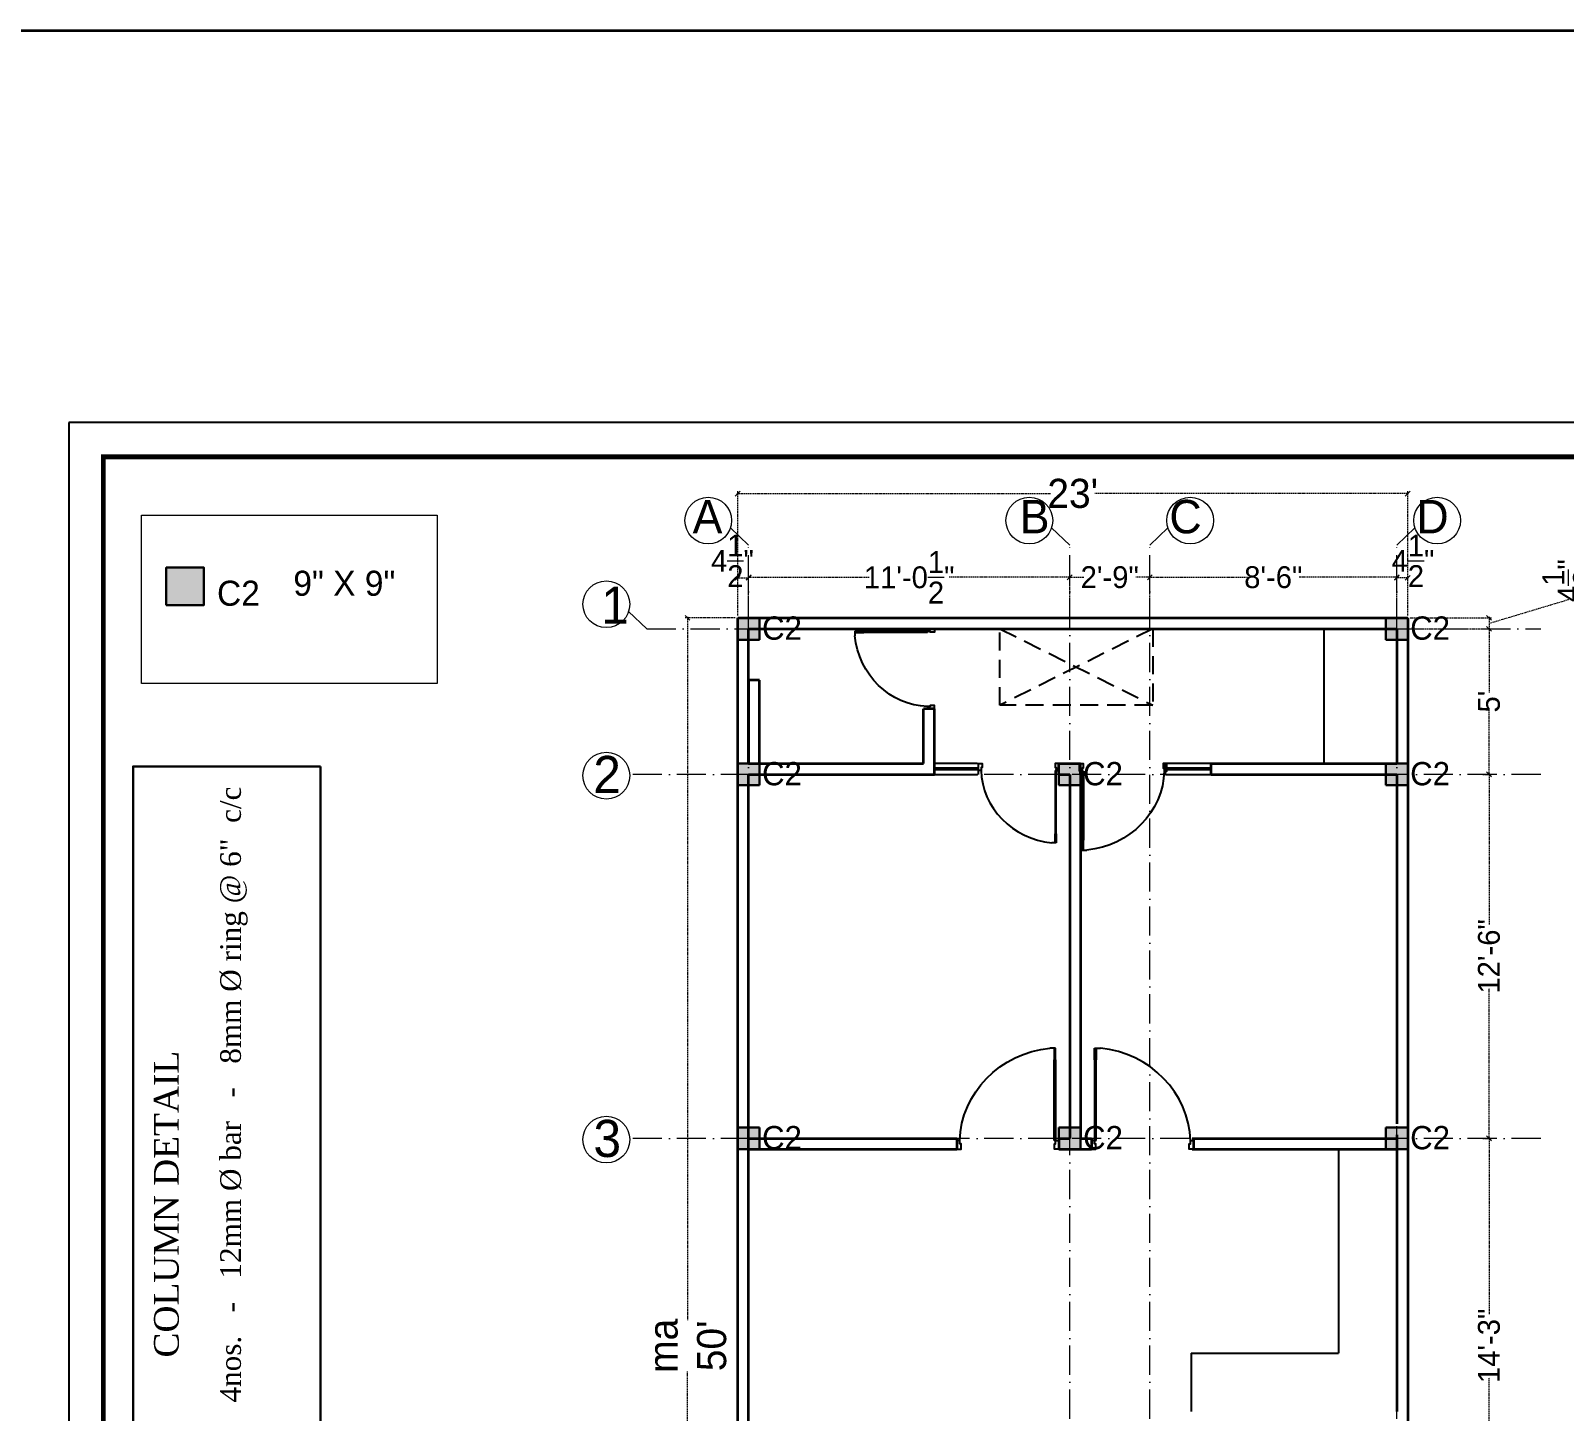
# Model space of a CAD drawing. Header units: millimetres. Extents: x -6808 to 215771, y -89660 to -16303.
# Drawn here: x 109729 to 110360, y -49755 to -49186 of the extents above; entities that cross this region are included whole.
import ezdxf

# ---------------------------------------------------------------- set-up
doc = ezdxf.new("R2010")
doc.units = ezdxf.units.MM
doc.header["$PDMODE"] = 35
doc.linetypes.add('ACAD_ISO10W100', pattern=[18, 12, -3, 0, -3])
doc.linetypes.add('DASHED', pattern=[0.75, 0.5, -0.25])
doc.layers.get('0').update_dxf_attribs({"color": 8})
for name, color, linetype, lineweight in [('Beams', 6, 'Continuous', 30), ('COL. FOUN', 6, 'Continuous', 30), ('col.center', 5, 'ACAD_ISO10W100', 15), ('column', 5, 'Continuous', 30), ('dim2', 6, 'Continuous', 20), ('Projection', 190, 'DASHED', 25), ('wall', 7, 'Continuous', 35)]:
    doc.layers.add(name, color=color, linetype=linetype, lineweight=lineweight)
for name, color, linetype in [('FORMAT', 7, 'Continuous'), ('NET 01', 8, 'Continuous'), ('WIN', 5, 'Continuous')]:
    doc.layers.add(name, color=color, linetype=linetype)
doc.styles.add('cdim', font='arial.ttf')
doc.styles.add('SAJ', font='eurr____.ttf')
doc.styles.get("Standard").update_dxf_attribs({"font": 'times.ttf'})
doc.dimstyles.new('SAJ', dxfattribs={"dimtxt": 5, "dimasz": 2, "dimexe": 1, "dimexo": 1, "dimgap": 0.09375, "dimtad": 0, "dimdec": 1, "dimzin": 0, "dimdsep": 46, "dimlunit": 4, "dimtxsty": 'SAJ', "dimblk": 'OBLIQUE', "dimcen": 0.125, "dimdle": 0.375, "dimadec": 0, "dimazin": 0, "dimtfac": 1, "dimtdec": 1, "dimtofl": 0, "dimtmove": 0, "dimatfit": 3, "dimldrblk": 'OBLIQUE', "dimfxl": 1, "dimtolj": 1, "dimtzin": 0, "dimlwd": 5, "dimlwe": 5, "dimarcsym": 1})

# ---------------------------------------------------------------- blocks, each defined once
blk = doc.blocks.new('QEWFWE')
at = {"layer": 'NET 01'}
for p, q in [((238503.45, 15011.85), (238503.45, 15015.77)), ((238503.45, 15015.77), (238505.41, 15015.77)), ((238503.98, 15015.77), (238503.98, 15011.85)), ((238503.98, 15011.85), (238503.45, 15011.85)), ((238503.45, 15011.85), (238503.45, 14988.32)), ((238503.98, 14988.32), (238503.98, 15011.85)), ((238503.45, 14988.32), (238503.45, 14984.4)), ((238503.98, 14988.32), (238503.45, 14988.32)), ((238503.45, 14984.4), (238503.98, 14984.4)), ((238503.98, 14984.4), (238503.98, 14988.32))]:
    blk.add_line(p, q, dxfattribs=at)
for points in [[(238503.45, 14984.4), (238502.4, 14984.4), (238502.4, 14981.4), (238503.9, 14981.4), (238503.9, 14982.9), (238503.9, 14983.2), (238503.45, 14983.2)], [(238536.02, 14984.4), (238537.07, 14984.4), (238537.07, 14981.4), (238535.57, 14981.4), (238535.57, 14982.9), (238535.57, 14983.2), (238536.02, 14983.2)]]:
    blk.add_lwpolyline(points, close=True, dxfattribs=at)
blk.add_ellipse((238504.18, 14985.62), major_axis=(-29.27, 13.54), ratio=0.925766, start_param=-2.718612, end_param=-1.204625, dxfattribs=at)
blk = doc.blocks.new('_Oblique')
at = {"color": 0, "linetype": 'ByBlock', "lineweight": -2}
blk.add_line((-0.5, -0.5), (0.5, 0.5), dxfattribs=at)
blk = doc.blocks.new('*D620')
at = {"layer": 'Defpoints', "color": 0, "transparency": 16777216}
for p in [(109999.13, -49428.08), (110019.81, -49428.08), (110019.81, -50028.08)]:
    blk.add_point(p, dxfattribs=at)
at = {"layer": 'dim2', "color": 0, "linetype": 'DASHED', "lineweight": 5, "transparency": 16777216}
for p, q in [((110018.81, -49428.08), (109998.13, -49428.08)), ((109999.13, -49427.7), (109999.13, -49717.47)), ((109999.13, -50028.45), (109999.13, -49738.68)), ((110018.81, -50028.08), (109998.13, -50028.08))]:
    blk.add_line(p, q, dxfattribs=at)
at = {"layer": 'dim2', "color": 0, "lineweight": 5, "transparency": 16777216, "xscale": 2, "yscale": 2, "zscale": 2}
for p, rotation in [((109999.13, -49428.08), 90), ((109999.13, -50028.08), 270)]:
    blk.add_blockref('_Oblique', p, dxfattribs=dict(at, rotation=rotation))
at = {"layer": 'dim2', "color": 0, "transparency": 16777216, "insert": (109999.13, -49728.08), "char_height": 12, "attachment_point": 5, "rotation": 90, "style": 'SAJ'}
blk.add_mtext("\\A1;ma\\P50'", dxfattribs=at)
blk = doc.blocks.new('*D621')
at = {"layer": 'Defpoints', "color": 0, "transparency": 16777216}
for p in [(110295.81, -49376.86), (110019.81, -49428.08), (110295.81, -49428.08)]:
    blk.add_point(p, dxfattribs=at)
at = {"layer": 'dim2', "color": 0, "linetype": 'DASHED', "lineweight": 5, "transparency": 16777216}
for p, q in [((110019.43, -49376.86), (110148.71, -49376.86)), ((110019.81, -49427.08), (110019.81, -49375.86)), ((110296.18, -49376.86), (110166.91, -49376.86)), ((110295.81, -49427.08), (110295.81, -49375.86))]:
    blk.add_line(p, q, dxfattribs=at)
at = {"layer": 'dim2', "color": 0, "lineweight": 5, "transparency": 16777216, "xscale": 2, "yscale": 2, "zscale": 2, "rotation": 180}
blk.add_blockref('_Oblique', (110019.81, -49376.86), dxfattribs=at)
at = {"layer": 'dim2', "color": 0, "lineweight": 5, "transparency": 16777216, "xscale": 2, "yscale": 2, "zscale": 2}
blk.add_blockref('_Oblique', (110295.81, -49376.86), dxfattribs=at)
at = {"layer": 'dim2', "color": 0, "transparency": 16777216, "insert": (110157.81, -49376.86), "char_height": 12, "attachment_point": 5, "style": 'SAJ'}
blk.add_mtext("\\A1;23'", dxfattribs=at)
blk = doc.blocks.new('A$C32B276F4')
at = {"layer": 'column'}
blk.add_hatch(color=256, dxfattribs=at).paths.add_polyline_path([(9, 0), (9, 9), (0, 9), (0, 0)])
for p, q in [((0, 0), (0, 9)), ((0, 9), (9, 9)), ((9, 9), (9, 0)), ((9, 0), (0, 0))]:
    blk.add_line(p, q, dxfattribs=at)
at = {"layer": 'col.center', "linetype": 'ByBlock', "insert": (10.02, 9.59), "char_height": 9.6, "width": 293.6941, "attachment_point": 1, "style": 'SAJ'}
blk.add_mtext('\\A1;{\\fCentury Gothic|b0|i0|c0|p34;C2}', dxfattribs=at)
blk = doc.blocks.new('*D611')
at = {"layer": 'col.center', "color": 0, "linetype": 'DASHED', "lineweight": 5, "transparency": 16777216}
for p, q in [((110019.43, -49411.57), (110024.68, -49411.57)), ((110019.81, -49427.08), (110019.81, -49410.57)), ((110024.31, -49427.08), (110024.31, -49410.57))]:
    blk.add_line(p, q, dxfattribs=at)
at = {"layer": 'Defpoints', "color": 0, "transparency": 16777216}
for p in [(110024.31, -49411.57), (110019.81, -49428.08), (110024.31, -49428.08)]:
    blk.add_point(p, dxfattribs=at)
at = {"layer": 'col.center', "color": 0, "lineweight": 5, "transparency": 16777216, "xscale": 2, "yscale": 2, "zscale": 2, "rotation": 180}
blk.add_blockref('_Oblique', (110019.81, -49411.57), dxfattribs=at)
at = {"layer": 'col.center', "color": 0, "lineweight": 5, "transparency": 16777216, "xscale": 2, "yscale": 2, "zscale": 2}
blk.add_blockref('_Oblique', (110024.31, -49411.57), dxfattribs=at)
at = {"layer": 'col.center', "color": 0, "transparency": 16777216, "insert": (110017.63, -49404.57), "char_height": 5, "attachment_point": 5, "style": 'SAJ'}
blk.add_mtext('\\A1;{\\H1.8x;4{\\H1.000000x;\\S1/2;}"}', dxfattribs=at)
blk = doc.blocks.new('*D612')
at = {"layer": 'col.center', "color": 0, "linetype": 'DASHED', "lineweight": 5, "transparency": 16777216}
for p, q in [((110296.18, -49411.57), (110290.93, -49411.57)), ((110291.31, -49427.08), (110291.31, -49410.57)), ((110295.81, -49427.08), (110295.81, -49410.57))]:
    blk.add_line(p, q, dxfattribs=at)
at = {"layer": 'Defpoints', "color": 0, "transparency": 16777216}
for p in [(110291.31, -49411.57), (110291.31, -49428.08), (110295.81, -49428.08)]:
    blk.add_point(p, dxfattribs=at)
at = {"layer": 'col.center', "color": 0, "lineweight": 5, "transparency": 16777216, "xscale": 2, "yscale": 2, "zscale": 2, "rotation": 180}
blk.add_blockref('_Oblique', (110291.31, -49411.57), dxfattribs=at)
at = {"layer": 'col.center', "color": 0, "lineweight": 5, "transparency": 16777216, "xscale": 2, "yscale": 2, "zscale": 2}
blk.add_blockref('_Oblique', (110295.81, -49411.57), dxfattribs=at)
at = {"layer": 'col.center', "color": 0, "transparency": 16777216, "insert": (110297.99, -49404.57), "char_height": 5, "attachment_point": 5, "style": 'SAJ'}
blk.add_mtext('\\A1;{\\H1.8x;4{\\H1.000000x;\\S1/2;}"}', dxfattribs=at)
blk = doc.blocks.new('*D622')
at = {"layer": 'col.center', "color": 0, "linetype": 'DASHED', "lineweight": 5, "transparency": 16777216}
for p, q in [((110023.93, -49411.36), (110074.13, -49411.36)), ((110024.31, -49419.66), (110024.31, -49410.36)), ((110156.93, -49411.36), (110106.74, -49411.36)), ((110156.56, -49419.66), (110156.56, -49410.36))]:
    blk.add_line(p, q, dxfattribs=at)
at = {"layer": 'Defpoints', "color": 0, "transparency": 16777216}
for p in [(110156.56, -49411.36), (110024.31, -49420.66), (110156.56, -49420.66)]:
    blk.add_point(p, dxfattribs=at)
at = {"layer": 'col.center', "color": 0, "lineweight": 5, "transparency": 16777216, "xscale": 2, "yscale": 2, "zscale": 2, "rotation": 180}
blk.add_blockref('_Oblique', (110024.31, -49411.36), dxfattribs=at)
at = {"layer": 'col.center', "color": 0, "lineweight": 5, "transparency": 16777216, "xscale": 2, "yscale": 2, "zscale": 2}
blk.add_blockref('_Oblique', (110156.56, -49411.36), dxfattribs=at)
at = {"layer": 'col.center', "color": 0, "transparency": 16777216, "insert": (110090.43, -49411.36), "char_height": 5, "attachment_point": 5, "style": 'SAJ'}
blk.add_mtext('\\A1;{\\H1.8x;11\'-0{\\H1.000000x;\\S1/2;}"}', dxfattribs=at)
blk = doc.blocks.new('*D623')
at = {"layer": 'col.center', "color": 0, "linetype": 'DASHED', "lineweight": 5, "transparency": 16777216}
for p, q in [((110156.18, -49411.36), (110162.36, -49411.36)), ((110156.56, -49421.9), (110156.56, -49410.36)), ((110189.93, -49411.36), (110183.75, -49411.36)), ((110189.56, -49421.9), (110189.56, -49410.36))]:
    blk.add_line(p, q, dxfattribs=at)
at = {"layer": 'Defpoints', "color": 0, "transparency": 16777216}
for p in [(110189.56, -49411.36), (110156.56, -49422.9), (110189.56, -49422.9)]:
    blk.add_point(p, dxfattribs=at)
at = {"layer": 'col.center', "color": 0, "lineweight": 5, "transparency": 16777216, "xscale": 2, "yscale": 2, "zscale": 2, "rotation": 180}
blk.add_blockref('_Oblique', (110156.56, -49411.36), dxfattribs=at)
at = {"layer": 'col.center', "color": 0, "lineweight": 5, "transparency": 16777216, "xscale": 2, "yscale": 2, "zscale": 2}
blk.add_blockref('_Oblique', (110189.56, -49411.36), dxfattribs=at)
at = {"layer": 'col.center', "color": 0, "transparency": 16777216, "insert": (110173.06, -49411.36), "char_height": 5, "attachment_point": 5, "style": 'SAJ'}
blk.add_mtext('\\A1;{\\H1.8x;2\'-9"}', dxfattribs=at)
blk = doc.blocks.new('*D613')
at = {"layer": 'col.center', "color": 0, "linetype": 'DASHED', "lineweight": 5, "transparency": 16777216}
for p, q in [((110189.18, -49411.36), (110229.81, -49411.36)), ((110189.56, -49417.82), (110189.56, -49410.36)), ((110291.68, -49411.36), (110251.06, -49411.36)), ((110291.31, -49417.82), (110291.31, -49410.36))]:
    blk.add_line(p, q, dxfattribs=at)
at = {"layer": 'Defpoints', "color": 0, "transparency": 16777216}
for p in [(110189.56, -49411.36), (110189.56, -49418.82), (110291.31, -49418.82)]:
    blk.add_point(p, dxfattribs=at)
at = {"layer": 'col.center', "color": 0, "lineweight": 5, "transparency": 16777216, "xscale": 2, "yscale": 2, "zscale": 2, "rotation": 180}
blk.add_blockref('_Oblique', (110189.56, -49411.36), dxfattribs=at)
at = {"layer": 'col.center', "color": 0, "lineweight": 5, "transparency": 16777216, "xscale": 2, "yscale": 2, "zscale": 2}
blk.add_blockref('_Oblique', (110291.31, -49411.36), dxfattribs=at)
at = {"layer": 'col.center', "color": 0, "transparency": 16777216, "insert": (110240.43, -49411.36), "char_height": 5, "attachment_point": 5, "style": 'SAJ'}
blk.add_mtext('\\A1;{\\H1.8x;8\'-6"}', dxfattribs=at)
blk = doc.blocks.new('*D614')
at = {"layer": 'col.center', "color": 0, "linetype": 'DASHED', "lineweight": 5, "transparency": 16777216}
for p, q in [((110326.82, -49432.58), (110330.31, -49432.58)), ((110329.31, -49432.2), (110329.31, -49458.9)), ((110329.31, -49492.95), (110329.31, -49466.25)), ((110326.82, -49492.58), (110330.31, -49492.58))]:
    blk.add_line(p, q, dxfattribs=at)
at = {"layer": 'Defpoints', "color": 0, "transparency": 16777216}
for p in [(110325.82, -49432.58), (110325.82, -49492.58), (110329.31, -49492.58)]:
    blk.add_point(p, dxfattribs=at)
at = {"layer": 'col.center', "color": 0, "lineweight": 5, "transparency": 16777216, "xscale": 2, "yscale": 2, "zscale": 2}
for p, rotation in [((110329.31, -49432.58), 90), ((110329.31, -49492.58), 270)]:
    blk.add_blockref('_Oblique', p, dxfattribs=dict(at, rotation=rotation))
at = {"layer": 'col.center', "color": 0, "transparency": 16777216, "insert": (110329.31, -49462.58), "char_height": 5, "attachment_point": 5, "rotation": 90, "style": 'SAJ'}
blk.add_mtext("\\A1;{\\H1.8x;5'}", dxfattribs=at)
blk = doc.blocks.new('*D615')
at = {"layer": 'col.center', "color": 0, "linetype": 'DASHED', "lineweight": 5, "transparency": 16777216}
for p, q in [((110329.31, -49430.33), (110362.09, -49420.49)), ((110362.09, -49420.49), (110362.09, -49420.31)), ((110296.81, -49428.08), (110330.31, -49428.08)), ((110329.31, -49427.7), (110329.31, -49432.95)), ((110296.81, -49432.58), (110330.31, -49432.58))]:
    blk.add_line(p, q, dxfattribs=at)
at = {"layer": 'Defpoints', "color": 0, "transparency": 16777216}
for p in [(110295.81, -49428.08), (110295.81, -49432.58), (110329.31, -49432.58)]:
    blk.add_point(p, dxfattribs=at)
at = {"layer": 'col.center', "color": 0, "lineweight": 5, "transparency": 16777216, "xscale": 2, "yscale": 2, "zscale": 2}
for p, rotation in [((110329.31, -49428.08), 90), ((110329.31, -49432.58), 270)]:
    blk.add_blockref('_Oblique', p, dxfattribs=dict(at, rotation=rotation))
at = {"layer": 'col.center', "color": 0, "transparency": 16777216, "insert": (110362.09, -49412.74), "char_height": 5, "attachment_point": 5, "rotation": 90, "style": 'SAJ'}
blk.add_mtext('\\A1;{\\H1.8x;4{\\H1.000000x;\\S1/2;}"}', dxfattribs=at)
blk = doc.blocks.new('*D616')
at = {"layer": 'col.center', "color": 0, "linetype": 'DASHED', "lineweight": 5, "transparency": 16777216}
for p, q in [((110326.82, -49492.58), (110330.31, -49492.58)), ((110329.31, -49492.2), (110329.31, -49554.54)), ((110329.31, -49642.95), (110329.31, -49580.62)), ((110326.82, -49642.58), (110330.31, -49642.58))]:
    blk.add_line(p, q, dxfattribs=at)
at = {"layer": 'Defpoints', "color": 0, "transparency": 16777216}
for p in [(110325.82, -49492.58), (110325.82, -49642.58), (110329.31, -49642.58)]:
    blk.add_point(p, dxfattribs=at)
at = {"layer": 'col.center', "color": 0, "lineweight": 5, "transparency": 16777216, "xscale": 2, "yscale": 2, "zscale": 2}
for p, rotation in [((110329.31, -49492.58), 90), ((110329.31, -49642.58), 270)]:
    blk.add_blockref('_Oblique', p, dxfattribs=dict(at, rotation=rotation))
at = {"layer": 'col.center', "color": 0, "transparency": 16777216, "insert": (110329.31, -49567.58), "char_height": 5, "attachment_point": 5, "rotation": 90, "style": 'SAJ'}
blk.add_mtext('\\A1;{\\H1.8x;12\'-6"}', dxfattribs=at)
blk = doc.blocks.new('*D617')
at = {"layer": 'col.center', "color": 0, "linetype": 'DASHED', "lineweight": 5, "transparency": 16777216}
for p, q in [((110326.82, -49642.58), (110330.31, -49642.58)), ((110329.31, -49642.2), (110329.31, -49715.04)), ((110329.31, -49813.95), (110329.31, -49741.12)), ((110326.82, -49813.58), (110330.31, -49813.58))]:
    blk.add_line(p, q, dxfattribs=at)
at = {"layer": 'Defpoints', "color": 0, "transparency": 16777216}
for p in [(110325.82, -49642.58), (110325.82, -49813.58), (110329.31, -49813.58)]:
    blk.add_point(p, dxfattribs=at)
at = {"layer": 'col.center', "color": 0, "lineweight": 5, "transparency": 16777216, "xscale": 2, "yscale": 2, "zscale": 2}
for p, rotation in [((110329.31, -49642.58), 90), ((110329.31, -49813.58), 270)]:
    blk.add_blockref('_Oblique', p, dxfattribs=dict(at, rotation=rotation))
at = {"layer": 'col.center', "color": 0, "transparency": 16777216, "insert": (110329.31, -49728.08), "char_height": 5, "attachment_point": 5, "rotation": 90, "style": 'SAJ'}
blk.add_mtext('\\A1;{\\H1.8x;14\'-3"}', dxfattribs=at)

msp = doc.modelspace()

# ---------------------------------------------------------------- hatches: boundary and pattern name
at = {"layer": 'column', "ltscale": 2}
msp.add_hatch(color=5, dxfattribs=at).paths.add_polyline_path([(109799.866, -49422.842), (109799.866, -49407.361), (109784.386, -49407.361), (109784.386, -49422.842)])

# ---------------------------------------------------------------- linework, layer by layer
for p, q in [((110261.308, -49432.578), (110261.308, -49488.078)), ((110267.308, -49647.078), (110267.308, -49731.078)), ((110206.558, -49731.078), (110267.308, -49731.078)), ((110206.558, -49731.078), (110206.558, -49755.078))]:
    msp.add_line(p, q)
at = {"layer": 'COL. FOUN'}
msp.add_lwpolyline([(109847.868, -49489.286), (109847.868, -49856.713), (109770.745, -49856.713), (109770.745, -49489.286)], close=True, dxfattribs=at)
at = {"layer": 'col.center'}
for p, q in [((110024.308, -49398.078), (110016.832, -49390.943)), ((110156.558, -49398.078), (110149.082, -49390.943)), ((110189.558, -49398.078), (110197.033, -49390.943)), ((110291.308, -49398.078), (110298.783, -49390.943)), ((110024.308, -50065.801), (110024.308, -49398.078)), ((110156.558, -50065.801), (110156.558, -49398.078)), ((110189.558, -50065.801), (110189.558, -49398.078)), ((110291.308, -50065.801), (110291.308, -49398.078)), ((109982.308, -49432.578), (109974.832, -49425.443)), ((109982.308, -49432.578), (110350.588, -49432.578)), ((110350.588, -49492.578), (109975.299, -49492.578)), ((110350.588, -49642.578), (109975.299, -49642.578))]:
    msp.add_line(p, q, dxfattribs=at)
at = {"layer": 'col.center', "linetype": 'ByBlock'}
for centre in [(110007.678, -49387.981), (110139.928, -49387.981), (110206.187, -49387.981), (110307.937, -49387.981), (109965.678, -49422.481), (109965.678, -49493.106), (109965.678, -49643.106)]:
    msp.add_circle(centre, 9.621, dxfattribs=at)
at = {"layer": 'column', "lineweight": 18}
msp.add_lwpolyline([(109774.165, -49385.729), (109895.934, -49385.729), (109895.934, -49455.07), (109774.165, -49455.07)], close=True, dxfattribs=at)
at = {"layer": 'column', "ltscale": 2}
msp.add_lwpolyline([(109784.386, -49422.842), (109799.866, -49422.842), (109799.866, -49407.361), (109784.386, -49407.361)], close=True, dxfattribs=at)
at = {"layer": 'FORMAT', "color": 0}
msp.add_lwpolyline([(109744.3, -49347.557), (109744.3, -50304.038), (110417.878, -50304.038), (110417.878, -49347.557)], close=True, dxfattribs=at)
msp.add_lwpolyline([(109744.3, -49347.557), (109744.3, -50304.038), (110417.878, -50304.038), (110417.878, -49347.557)], close=True, dxfattribs=at)
at = {"layer": 'FORMAT', "color": 0, "const_width": 1.975}
msp.add_lwpolyline([(109758.477, -49361.734), (109758.477, -50289.861), (110403.701, -50289.861), (110403.701, -49361.734)], close=True, dxfattribs=at)
msp.add_lwpolyline([(109758.477, -49361.734), (109758.477, -50289.861), (110403.701, -50289.861), (110403.701, -49361.734)], close=True, dxfattribs=at)
at = {"layer": 'Projection', "ltscale": 15}
for p, q in [((110127.808, -49432.578), (110190.808, -49464.078)), ((110190.808, -49432.578), (110127.808, -49464.078))]:
    msp.add_line(p, q, dxfattribs=at)
msp.add_lwpolyline([(110127.808, -49432.578), (110190.808, -49432.578), (110190.808, -49464.078), (110127.808, -49464.078)], close=True, dxfattribs=at)
at = {"layer": 'wall', "color": 1}
for p, q in [((110019.808, -49428.078), (110295.808, -49428.078)), ((110019.808, -50028.078), (110019.808, -49428.078)), ((110295.808, -49428.078), (110295.808, -50028.078)), ((110024.308, -49432.578), (110291.308, -49432.578)), ((110024.308, -49488.078), (110024.308, -49432.578)), ((110291.308, -49432.578), (110291.308, -49488.078)), ((110096.308, -49488.078), (110096.308, -49465.578)), ((110100.808, -49465.578), (110096.308, -49465.578)), ((110100.808, -49488.078), (110100.808, -49465.578)), ((110024.308, -49488.078), (110096.308, -49488.078)), ((110214.808, -49488.078), (110291.308, -49488.078)), ((110214.808, -49492.578), (110214.808, -49488.078)), ((110024.308, -49492.578), (110100.808, -49492.578)), ((110024.308, -49951.578), (110024.308, -49492.578)), ((110156.558, -49492.578), (110156.558, -49642.578)), ((110161.058, -49492.578), (110161.058, -49642.578)), ((110214.808, -49492.578), (110291.308, -49492.578)), ((110291.308, -49492.578), (110291.308, -49636.578)), ((110024.308, -49642.578), (110110.058, -49642.578)), ((110110.058, -49642.578), (110110.058, -49647.078)), ((110161.058, -49642.578), (110165.558, -49642.578)), ((110165.558, -49642.578), (110165.558, -49647.078)), ((110207.058, -49642.578), (110291.308, -49642.578)), ((110207.558, -49642.578), (110207.558, -49647.078)), ((110291.308, -49641.078), (110291.308, -49755.078)), ((110024.308, -49647.078), (110110.058, -49647.078)), ((110152.058, -49647.078), (110165.558, -49647.078)), ((110207.058, -49647.078), (110291.308, -49647.078))]:
    msp.add_line(p, q, dxfattribs=at)
at = {"layer": 'wall'}
for p, q in [((110100.808, -49492.578), (110100.808, -49488.078)), ((110152.058, -49488.078), (110161.058, -49488.078)), ((110152.058, -49492.578), (110152.058, -49488.078)), ((110161.058, -49492.578), (110161.058, -49488.078)), ((110152.058, -49492.578), (110156.558, -49492.578)), ((110152.058, -49642.578), (110156.558, -49642.578)), ((110152.058, -49642.578), (110152.058, -49647.078))]:
    msp.add_line(p, q, dxfattribs=at)
msp.add_lwpolyline([(106206.465, -49186.086), (110678.378, -49186.086), (110678.378, -50618.33), (106206.465, -50618.33)], close=True, dxfattribs=at)
at = {"layer": 'wall', "color": 1}
msp.add_lwpolyline([(110028.808, -49453.807), (110024.308, -49453.807), (110024.308, -49488.078), (110028.808, -49488.078)], close=True, dxfattribs=at)
at = {"layer": 'WIN'}
for p, q in [((110118.558, -49488.078), (110100.808, -49488.078)), ((110119.058, -49492.578), (110119.058, -49488.078)), ((110196.058, -49492.578), (110196.058, -49488.078)), ((110214.808, -49488.078), (110196.058, -49488.078)), ((110118.558, -49490.078), (110100.808, -49490.078)), ((110100.808, -49490.578), (110118.558, -49490.578)), ((110100.808, -49492.578), (110118.558, -49492.578)), ((110214.808, -49490.078), (110196.058, -49490.078)), ((110196.058, -49490.578), (110214.808, -49490.578)), ((110196.058, -49492.578), (110214.808, -49492.578))]:
    msp.add_line(p, q, dxfattribs=at)

# ---------------------------------------------------------------- block references
at = {"linetype": 'ByBlock', "lineweight": 20}
for p, xscale, yscale, zscale, rotation in [((124361.109, 177590.071), -0.9518673649145052, 0.9518673649145052, 0.9518673649145052, 90), ((337174.706, -35227.776), 0.9518673649145052, 0.9518673649145052, 0.9518673649145052, 180), ((-137500.513, -33931.385), -1.038400761724914, 1.038400761724914, 1.038400761724914, 180)]:
    msp.add_blockref('QEWFWE', p, dxfattribs=dict(at, xscale=xscale, yscale=yscale, zscale=zscale, rotation=rotation))
at = {"linetype": 'ByBlock', "lineweight": 20, "yscale": 1.211467555345734, "zscale": 1.211467555345734}
for p, xscale in [((399089.974, -67796.552), -1.211467555345734), ((-178772.359, -67796.552), 1.211467555345734)]:
    msp.add_blockref('QEWFWE', p, dxfattribs=dict(at, xscale=xscale))
at = {"layer": 'column'}
for p in [(110019.808, -49437.078), (110286.808, -49437.078), (110019.808, -49497.078), (110152.058, -49497.078), (110286.808, -49497.078), (110019.808, -49647.078), (110152.058, -49647.078), (110286.808, -49647.078)]:
    msp.add_blockref('A$C32B276F4', p, dxfattribs=at)

# ---------------------------------------------------------------- texts
at = {"layer": 'Beams', "color": 0, "attachment_point": 1, "rotation": 90}
for s, insert, char_height, width in [('\\A1;C2   -   9"x9"    -   4nos.   -   12mm %%C bar   -   8mm %%C ring @ 6"  c/c\\P                              \\P                            ', (109806.621, -49846.592), 8.51267, 383.77874), ('COLUMN DETAIL', (109779.328, -49732.895), 10.21521, 153.89846)]:
    msp.add_mtext(s, dxfattribs=dict(at, insert=insert, char_height=char_height, width=width))
at = {"layer": 'col.center', "style": 'SAJ'}
for s, insert, char_height, width, attachment_point in [('\\A1;\\pi-1.7191;{\\fCentury Gothic|b0|i0|c0|p34;A}', (110002.938, -49379.47), 13.77, 9.82631, 1), ('\\A1;\\pi0.78964;{\\fCentury Gothic|b0|i0|c0|p34;B}', (110135.188, -49379.47), 13.77, 9.82631, 1), ('\\A1;{\\fCentury Gothic|b0|i0|c0|p34;C}', (110210.927, -49379.47), 13.77, 9.82631, 3), ('\\A1;{\\fCentury Gothic|b0|i0|c0|p34;D}', (110312.677, -49379.47), 13.77, 9.82631, 3), ('\\A1;\\pi3.49846;{\\fCentury Gothic|b0|i0|c0|p34;1}', (109960.035, -49415.211), 15.3, 10.91812, 1), ('\\A1;\\pi0.26372;{\\fCentury Gothic|b0|i0|c0|p34;2}', (109960.035, -49484.962), 15.3, 10.91812, 1), ('\\A1;\\pi0.34173;{\\fCentury Gothic|b0|i0|c0|p34;3}', (109960.035, -49634.962), 15.3, 10.91812, 1)]:
    msp.add_mtext(s, dxfattribs=dict(at, insert=insert, char_height=char_height, width=width, attachment_point=attachment_point))
at = {"layer": 'column', "linetype": 'ByBlock', "insert": (109805.303, -49412.76), "char_height": 10.32045, "width": 505.17603, "attachment_point": 1, "style": 'SAJ'}
msp.add_mtext('\\A1;{\\fCentury Gothic|b0|i0|c0|p34;C2}', dxfattribs=at)
at = {"layer": 'column', "insert": (109857.751, -49413.888), "char_height": 10.32045, "width": 396.38245, "attachment_point": 5, "style": 'cdim'}
msp.add_mtext('\\A1;{\\fCentury Gothic|b0|i0|c0|p34;9" X 9"}', dxfattribs=at)

# ---------------------------------------------------------------- dimensions: what is measured, and where the dimension line sits
at = {"layer": 'col.center'}
dim = msp.add_linear_dim(base=(110024.308, -49411.57), p1=(110019.808, -49428.078), p2=(110024.308, -49428.078), text='{\\H1.8x;<>}', dimstyle='SAJ', override={"dimtmove": 1}, dxfattribs=at)
dim.commit()
dim.dimension.update_dxf_attribs({"geometry": '*D611', "text_midpoint": (110017.629, -49404.571), "dimtype": 160})
dim = msp.add_linear_dim(base=(110291.308, -49411.57), p1=(110295.808, -49428.078), p2=(110291.308, -49428.078), angle=180, text='{\\H1.8x;<>}', dimstyle='SAJ', override={"dimtmove": 1}, dxfattribs=at)
dim.commit()
dim.dimension.update_dxf_attribs({"geometry": '*D612', "text_midpoint": (110297.986, -49404.571), "dimtype": 160})
for p1, p2, distance, picture, middle in [((110024.307596472, -49420.65716053), (110156.557596472, -49420.65716053), 9.299912146, '*D622', (110090.432596472, -49411.357248384)), ((110156.558, -49422.904), (110189.558, -49422.904), 11.547, '*D623', (110173.058, -49411.357)), ((110291.307596472, -49418.823923742), (110189.557596472, -49418.823923742), -7.466675358, '*D613', (110240.432596472, -49411.357248384)), ((110295.808, -49428.078), (110295.808, -49432.578), 33.499, '*D615', (110362.086, -49420.213)), ((110325.82, -49432.578), (110325.82, -49492.578), 3.487, '*D614', (110329.307, -49462.578)), ((110325.82, -49492.578), (110325.82, -49642.578), 3.487, '*D616', (110329.307, -49567.578)), ((110325.82, -49642.578), (110325.82, -49813.578), 3.487, '*D617', (110329.307, -49728.078))]:
    dim = msp.add_aligned_dim(p1=p1, p2=p2, distance=distance, text='{\\H1.8x;<>}', dimstyle='SAJ', override={"dimtmove": 1}, dxfattribs=at)
    dim.commit()
    dim.dimension.update_dxf_attribs({"geometry": picture, "text_midpoint": middle})
at = {"layer": 'dim2'}
dim = msp.add_linear_dim(base=(110295.808, -49376.862), p1=(110019.808, -49428.078), p2=(110295.808, -49428.078), angle=0, dimstyle='SAJ', override={"dimtxt": 12}, dxfattribs=at)
dim.commit()
dim.dimension.update_dxf_attribs({"geometry": '*D621', "text_midpoint": (110157.808, -49376.862), "dimtype": 161})
dim = msp.add_aligned_dim(p1=(110019.808, -50028.078), p2=(110019.808, -49428.078), distance=20.682, text='ma\\P<>', dimstyle='SAJ', override={"dimtxt": 12}, dxfattribs=at)
dim.commit()
dim.dimension.update_dxf_attribs({"geometry": '*D620', "text_midpoint": (109999.125, -49728.078)})

doc.saveas('drawing.dxf')
